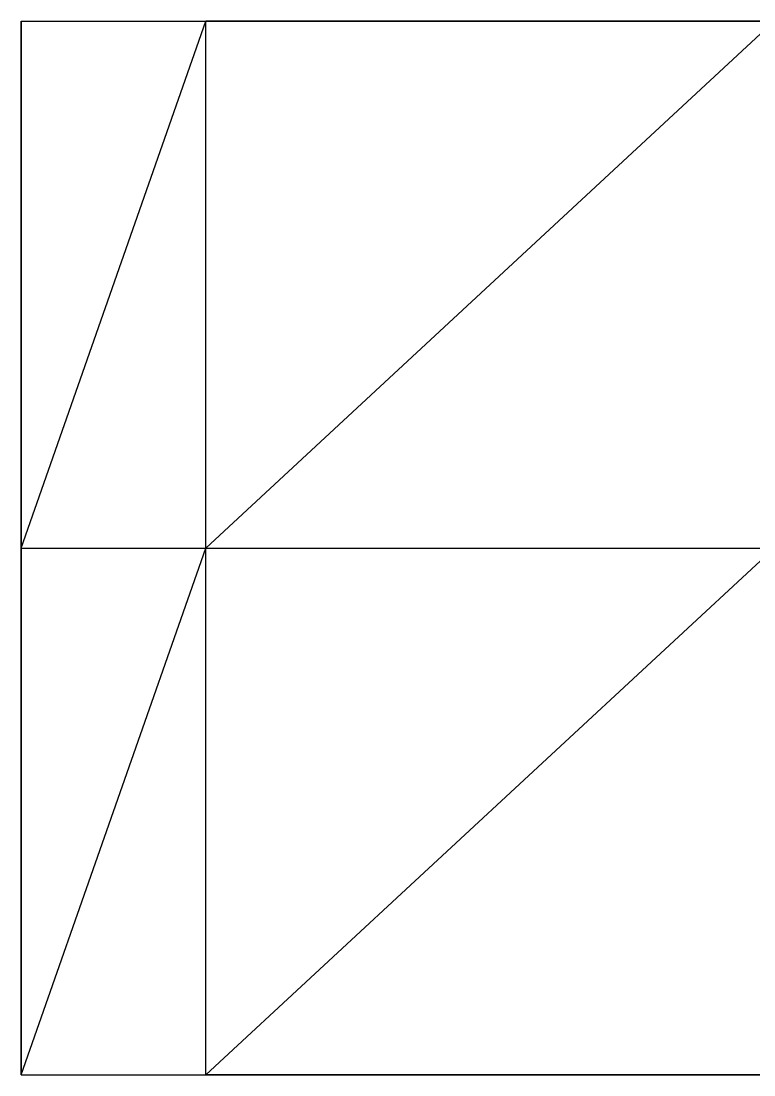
# Model space of a CAD drawing. Header units: metres. Extents: x 0.3 to 29.7, y 0.3 to 39.7.
# Drawn here: x 0.3 to 11.01, y 24.3 to 39.7 of the extents above; entities that cross this region are included whole.
import ezdxf

# ---------------------------------------------------------------- set-up
doc = ezdxf.new("R2010")
doc.units = ezdxf.units.M
for name, color, linetype in [('beam_x', 3, 'Continuous'), ('beam_y', 2, 'Continuous'), ('brace_xz', 6, 'Continuous'), ('brace_yz', 1, 'Continuous'), ('column', 4, 'Continuous'), ('floor_brace', 5, 'Continuous')]:
    doc.layers.add(name, color=color, linetype=linetype)

msp = doc.modelspace()

# ---------------------------------------------------------------- linework, layer by layer
at = {"layer": 'beam_x', "color": 3}
for p, q in [((0.3, 39.7), (3, 39.7)), ((0.3, 39.7, 9), (3, 39.7, 9)), ((0.3, 39.7, 15), (3, 39.7, 15)), ((0.3, 39.7, 21), (3, 39.7, 21)), ((0.3, 39.7, 27), (3, 39.7, 27)), ((0.3, 39.7, 33), (3, 39.7, 33)), ((0.3, 39.7, 39), (3, 39.7, 39)), ((0.3, 39.7, 45), (3, 39.7, 45)), ((0.3, 39.7, 51), (3, 39.7, 51)), ((0.3, 39.7, 57), (3, 39.7, 57)), ((0.3, 39.7, 63), (3, 39.7, 63)), ((0.3, 39.7, 69), (3, 39.7, 69)), ((0.3, 39.7, 75), (3, 39.7, 75)), ((0.3, 39.7, 81), (3, 39.7, 81)), ((0.3, 39.7, 87), (3, 39.7, 87)), ((0.3, 39.7, 93), (3, 39.7, 93)), ((0.3, 39.7, 99), (3, 39.7, 99)), ((0.3, 39.7, 105), (3, 39.7, 105)), ((0.3, 39.7, 111), (3, 39.7, 111)), ((0.3, 39.7, 117), (3, 39.7, 117)), ((0.3, 39.7, 123), (3, 39.7, 123)), ((0.3, 39.7, 129), (3, 39.7, 129)), ((0.3, 39.7, 135), (3, 39.7, 135)), ((0.3, 39.7, 141), (3, 39.7, 141)), ((0.3, 39.7, 147), (3, 39.7, 147)), ((0.3, 39.7, 153), (3, 39.7, 153)), ((3, 39.7), (11.3, 39.7)), ((3, 39.7, 9), (11.3, 39.7, 9)), ((3, 39.7, 15), (11.3, 39.7, 15)), ((3, 39.7, 21), (11.3, 39.7, 21)), ((3, 39.7, 27), (11.3, 39.7, 27)), ((3, 39.7, 33), (11.3, 39.7, 33)), ((3, 39.7, 39), (11.3, 39.7, 39)), ((3, 39.7, 45), (11.3, 39.7, 45)), ((3, 39.7, 51), (11.3, 39.7, 51)), ((3, 39.7, 57), (11.3, 39.7, 57)), ((3, 39.7, 63), (11.3, 39.7, 63)), ((3, 39.7, 69), (11.3, 39.7, 69)), ((3, 39.7, 75), (11.3, 39.7, 75)), ((3, 39.7, 81), (11.3, 39.7, 81)), ((3, 39.7, 87), (11.3, 39.7, 87)), ((3, 39.7, 93), (11.3, 39.7, 93)), ((3, 39.7, 99), (11.3, 39.7, 99)), ((3, 39.7, 105), (11.3, 39.7, 105)), ((3, 39.7, 111), (11.3, 39.7, 111)), ((3, 39.7, 117), (11.3, 39.7, 117)), ((3, 39.7, 123), (11.3, 39.7, 123)), ((3, 39.7, 129), (11.3, 39.7, 129)), ((3, 39.7, 135), (11.3, 39.7, 135)), ((3, 39.7, 141), (11.3, 39.7, 141)), ((3, 39.7, 147), (11.3, 39.7, 147)), ((3, 39.7, 153), (11.3, 39.7, 153)), ((0.3, 32), (3, 32)), ((0.3, 32, 27), (3, 32, 27)), ((0.3, 32, 51), (3, 32, 51)), ((0.3, 32, 75), (3, 32, 75)), ((0.3, 32, 99), (3, 32, 99)), ((0.3, 32, 123), (3, 32, 123)), ((0.3, 32, 147), (3, 32, 147)), ((3, 32), (11.3, 32)), ((3, 32, 27), (11.3, 32, 27)), ((3, 32, 51), (11.3, 32, 51)), ((3, 32, 75), (11.3, 32, 75)), ((3, 32, 99), (11.3, 32, 99)), ((3, 32, 123), (11.3, 32, 123)), ((3, 32, 147), (11.3, 32, 147)), ((0.3, 24.3), (3, 24.3)), ((0.3, 24.3, 9), (3, 24.3, 9)), ((0.3, 24.3, 15), (3, 24.3, 15)), ((0.3, 24.3, 21), (3, 24.3, 21)), ((0.3, 24.3, 27), (3, 24.3, 27)), ((0.3, 24.3, 33), (3, 24.3, 33)), ((0.3, 24.3, 39), (3, 24.3, 39)), ((0.3, 24.3, 45), (3, 24.3, 45)), ((0.3, 24.3, 51), (3, 24.3, 51)), ((0.3, 24.3, 57), (3, 24.3, 57)), ((0.3, 24.3, 63), (3, 24.3, 63)), ((0.3, 24.3, 69), (3, 24.3, 69)), ((0.3, 24.3, 75), (3, 24.3, 75)), ((0.3, 24.3, 81), (3, 24.3, 81)), ((0.3, 24.3, 87), (3, 24.3, 87)), ((0.3, 24.3, 93), (3, 24.3, 93)), ((0.3, 24.3, 99), (3, 24.3, 99)), ((0.3, 24.3, 105), (3, 24.3, 105)), ((0.3, 24.3, 111), (3, 24.3, 111)), ((0.3, 24.3, 117), (3, 24.3, 117)), ((0.3, 24.3, 123), (3, 24.3, 123)), ((0.3, 24.3, 129), (3, 24.3, 129)), ((0.3, 24.3, 135), (3, 24.3, 135)), ((0.3, 24.3, 141), (3, 24.3, 141)), ((0.3, 24.3, 147), (3, 24.3, 147)), ((0.3, 24.3, 153), (3, 24.3, 153)), ((3, 24.3), (11.3, 24.3)), ((3, 24.3, 9), (11.3, 24.3, 9)), ((3, 24.3, 15), (11.3, 24.3, 15)), ((3, 24.3, 21), (11.3, 24.3, 21)), ((3, 24.3, 27), (11.3, 24.3, 27)), ((3, 24.3, 33), (11.3, 24.3, 33)), ((3, 24.3, 39), (11.3, 24.3, 39)), ((3, 24.3, 45), (11.3, 24.3, 45)), ((3, 24.3, 51), (11.3, 24.3, 51)), ((3, 24.3, 57), (11.3, 24.3, 57)), ((3, 24.3, 63), (11.3, 24.3, 63)), ((3, 24.3, 69), (11.3, 24.3, 69)), ((3, 24.3, 75), (11.3, 24.3, 75)), ((3, 24.3, 81), (11.3, 24.3, 81)), ((3, 24.3, 87), (11.3, 24.3, 87)), ((3, 24.3, 93), (11.3, 24.3, 93)), ((3, 24.3, 99), (11.3, 24.3, 99)), ((3, 24.3, 105), (11.3, 24.3, 105)), ((3, 24.3, 111), (11.3, 24.3, 111)), ((3, 24.3, 117), (11.3, 24.3, 117)), ((3, 24.3, 123), (11.3, 24.3, 123)), ((3, 24.3, 129), (11.3, 24.3, 129)), ((3, 24.3, 135), (11.3, 24.3, 135)), ((3, 24.3, 141), (11.3, 24.3, 141)), ((3, 24.3, 147), (11.3, 24.3, 147)), ((3, 24.3, 153), (11.3, 24.3, 153))]:
    msp.add_line(p, q, dxfattribs=at)
at = {"layer": 'beam_y', "color": 2}
for p, q in [((0.3, 32), (0.3, 39.7)), ((0.3, 32, 9), (0.3, 39.7, 9)), ((0.3, 32, 15), (0.3, 39.7, 15)), ((0.3, 32, 21), (0.3, 39.7, 21)), ((0.3, 32, 27), (0.3, 39.7, 27)), ((0.3, 32, 33), (0.3, 39.7, 33)), ((0.3, 32, 39), (0.3, 39.7, 39)), ((0.3, 32, 45), (0.3, 39.7, 45)), ((0.3, 32, 51), (0.3, 39.7, 51)), ((0.3, 32, 57), (0.3, 39.7, 57)), ((0.3, 32, 63), (0.3, 39.7, 63)), ((0.3, 32, 69), (0.3, 39.7, 69)), ((0.3, 32, 75), (0.3, 39.7, 75)), ((0.3, 32, 81), (0.3, 39.7, 81)), ((0.3, 32, 87), (0.3, 39.7, 87)), ((0.3, 32, 93), (0.3, 39.7, 93)), ((0.3, 32, 99), (0.3, 39.7, 99)), ((0.3, 32, 105), (0.3, 39.7, 105)), ((0.3, 32, 111), (0.3, 39.7, 111)), ((0.3, 32, 117), (0.3, 39.7, 117)), ((0.3, 32, 123), (0.3, 39.7, 123)), ((0.3, 32, 129), (0.3, 39.7, 129)), ((0.3, 32, 135), (0.3, 39.7, 135)), ((0.3, 32, 141), (0.3, 39.7, 141)), ((0.3, 32, 147), (0.3, 39.7, 147)), ((0.3, 32, 153), (0.3, 39.7, 153)), ((3, 32), (3, 39.7)), ((3, 32, 27), (3, 39.7, 27)), ((3, 32, 51), (3, 39.7, 51)), ((3, 32, 75), (3, 39.7, 75)), ((3, 32, 99), (3, 39.7, 99)), ((3, 32, 123), (3, 39.7, 123)), ((3, 32, 147), (3, 39.7, 147)), ((0.3, 24.3), (0.3, 32)), ((0.3, 24.3, 9), (0.3, 32, 9)), ((0.3, 24.3, 15), (0.3, 32, 15)), ((0.3, 24.3, 21), (0.3, 32, 21)), ((0.3, 24.3, 27), (0.3, 32, 27)), ((0.3, 24.3, 33), (0.3, 32, 33)), ((0.3, 24.3, 39), (0.3, 32, 39)), ((0.3, 24.3, 45), (0.3, 32, 45)), ((0.3, 24.3, 51), (0.3, 32, 51)), ((0.3, 24.3, 57), (0.3, 32, 57)), ((0.3, 24.3, 63), (0.3, 32, 63)), ((0.3, 24.3, 69), (0.3, 32, 69)), ((0.3, 24.3, 75), (0.3, 32, 75)), ((0.3, 24.3, 81), (0.3, 32, 81)), ((0.3, 24.3, 87), (0.3, 32, 87)), ((0.3, 24.3, 93), (0.3, 32, 93)), ((0.3, 24.3, 99), (0.3, 32, 99)), ((0.3, 24.3, 105), (0.3, 32, 105)), ((0.3, 24.3, 111), (0.3, 32, 111)), ((0.3, 24.3, 117), (0.3, 32, 117)), ((0.3, 24.3, 123), (0.3, 32, 123)), ((0.3, 24.3, 129), (0.3, 32, 129)), ((0.3, 24.3, 135), (0.3, 32, 135)), ((0.3, 24.3, 141), (0.3, 32, 141)), ((0.3, 24.3, 147), (0.3, 32, 147)), ((0.3, 24.3, 153), (0.3, 32, 153)), ((3, 24.3), (3, 32)), ((3, 24.3, 27), (3, 32, 27)), ((3, 24.3, 51), (3, 32, 51)), ((3, 24.3, 75), (3, 32, 75)), ((3, 24.3, 99), (3, 32, 99)), ((3, 24.3, 123), (3, 32, 123)), ((3, 24.3, 147), (3, 32, 147))]:
    msp.add_line(p, q, dxfattribs=at)
at = {"layer": 'brace_xz', "color": 6}
for p, q in [((3, 39.7), (11.3, 39.7, 9)), ((11.3, 39.7), (3, 39.7, 9)), ((3, 39.7, 9), (11.3, 39.7, 15)), ((11.3, 39.7, 9), (3, 39.7, 15)), ((3, 39.7, 15), (11.3, 39.7, 21)), ((11.3, 39.7, 15), (3, 39.7, 21)), ((3, 39.7, 21), (11.3, 39.7, 27)), ((11.3, 39.7, 21), (3, 39.7, 27)), ((3, 39.7, 27), (11.3, 39.7, 45)), ((11.3, 39.7, 27), (3, 39.7, 45)), ((3, 39.7, 45), (11.3, 39.7, 63)), ((11.3, 39.7, 45), (3, 39.7, 63)), ((3, 39.7, 63), (11.3, 39.7, 81)), ((11.3, 39.7, 63), (3, 39.7, 81)), ((3, 39.7, 81), (11.3, 39.7, 99)), ((11.3, 39.7, 81), (3, 39.7, 99)), ((3, 39.7, 99), (11.3, 39.7, 117)), ((11.3, 39.7, 99), (3, 39.7, 117)), ((3, 39.7, 117), (11.3, 39.7, 135)), ((11.3, 39.7, 117), (3, 39.7, 135)), ((3, 39.7, 135), (11.3, 39.7, 153)), ((11.3, 39.7, 135), (3, 39.7, 153)), ((3, 24.3), (11.3, 24.3, 9)), ((11.3, 24.3), (3, 24.3, 9)), ((3, 24.3, 9), (11.3, 24.3, 15)), ((11.3, 24.3, 9), (3, 24.3, 15)), ((3, 24.3, 15), (11.3, 24.3, 21)), ((11.3, 24.3, 15), (3, 24.3, 21)), ((3, 24.3, 21), (11.3, 24.3, 27)), ((11.3, 24.3, 21), (3, 24.3, 27)), ((3, 24.3, 27), (11.3, 24.3, 45)), ((11.3, 24.3, 27), (3, 24.3, 45)), ((3, 24.3, 45), (11.3, 24.3, 63)), ((11.3, 24.3, 45), (3, 24.3, 63)), ((3, 24.3, 63), (11.3, 24.3, 81)), ((11.3, 24.3, 63), (3, 24.3, 81)), ((3, 24.3, 81), (11.3, 24.3, 99)), ((11.3, 24.3, 81), (3, 24.3, 99)), ((3, 24.3, 99), (11.3, 24.3, 117)), ((11.3, 24.3, 99), (3, 24.3, 117)), ((3, 24.3, 117), (11.3, 24.3, 135)), ((11.3, 24.3, 117), (3, 24.3, 135)), ((3, 24.3, 135), (11.3, 24.3, 153)), ((11.3, 24.3, 135), (3, 24.3, 153))]:
    msp.add_line(p, q, dxfattribs=at)
at = {"layer": 'brace_yz', "color": 1}
for p, q in [((0.3, 32), (0.3, 39.7, 9)), ((0.3, 39.7), (0.3, 32, 9)), ((0.3, 32, 15), (0.3, 39.7, 21)), ((0.3, 39.7, 15), (0.3, 32, 21)), ((0.3, 32, 27), (0.3, 39.7, 45)), ((0.3, 39.7, 27), (0.3, 32, 45)), ((0.3, 32, 63), (0.3, 39.7, 81)), ((0.3, 39.7, 63), (0.3, 32, 81)), ((0.3, 32, 99), (0.3, 39.7, 117)), ((0.3, 39.7, 99), (0.3, 32, 117)), ((0.3, 32, 135), (0.3, 39.7, 153)), ((0.3, 39.7, 135), (0.3, 32, 153)), ((0.3, 24.3), (0.3, 32, 9)), ((0.3, 32), (0.3, 24.3, 9)), ((0.3, 24.3, 9), (0.3, 32, 15)), ((0.3, 32, 9), (0.3, 24.3, 15)), ((0.3, 24.3, 21), (0.3, 32, 27)), ((0.3, 32, 21), (0.3, 24.3, 27)), ((0.3, 24.3, 45), (0.3, 32, 63)), ((0.3, 32, 45), (0.3, 24.3, 63)), ((0.3, 24.3, 81), (0.3, 32, 99)), ((0.3, 32, 81), (0.3, 24.3, 99)), ((0.3, 24.3, 117), (0.3, 32, 135)), ((0.3, 32, 117), (0.3, 24.3, 135)), ((0.3, 24.3, 135), (0.3, 32, 153)), ((0.3, 32, 135), (0.3, 24.3, 153))]:
    msp.add_line(p, q, dxfattribs=at)
at = {"layer": 'column', "color": 4}
for p, q in [((0.3, 39.7), (0.3, 39.7, 9)), ((0.3, 39.7, 9), (0.3, 39.7, 15)), ((0.3, 39.7, 15), (0.3, 39.7, 21)), ((0.3, 39.7, 21), (0.3, 39.7, 27)), ((0.3, 39.7, 27), (0.3, 39.7, 33)), ((0.3, 39.7, 33), (0.3, 39.7, 39)), ((0.3, 39.7, 39), (0.3, 39.7, 45)), ((0.3, 39.7, 45), (0.3, 39.7, 51)), ((0.3, 39.7, 51), (0.3, 39.7, 57)), ((0.3, 39.7, 57), (0.3, 39.7, 63)), ((0.3, 39.7, 63), (0.3, 39.7, 69)), ((0.3, 39.7, 69), (0.3, 39.7, 75)), ((0.3, 39.7, 75), (0.3, 39.7, 81)), ((0.3, 39.7, 81), (0.3, 39.7, 87)), ((0.3, 39.7, 87), (0.3, 39.7, 93)), ((0.3, 39.7, 93), (0.3, 39.7, 99)), ((0.3, 39.7, 99), (0.3, 39.7, 105)), ((0.3, 39.7, 105), (0.3, 39.7, 111)), ((0.3, 39.7, 111), (0.3, 39.7, 117)), ((0.3, 39.7, 117), (0.3, 39.7, 123)), ((0.3, 39.7, 123), (0.3, 39.7, 129)), ((0.3, 39.7, 129), (0.3, 39.7, 135)), ((0.3, 39.7, 135), (0.3, 39.7, 141)), ((0.3, 39.7, 141), (0.3, 39.7, 147)), ((0.3, 39.7, 147), (0.3, 39.7, 153)), ((3, 39.7), (3, 39.7, 9)), ((3, 39.7, 9), (3, 39.7, 15)), ((3, 39.7, 15), (3, 39.7, 21)), ((3, 39.7, 21), (3, 39.7, 27)), ((3, 39.7, 27), (3, 39.7, 33)), ((3, 39.7, 33), (3, 39.7, 39)), ((3, 39.7, 39), (3, 39.7, 45)), ((3, 39.7, 45), (3, 39.7, 51)), ((3, 39.7, 51), (3, 39.7, 57)), ((3, 39.7, 57), (3, 39.7, 63)), ((3, 39.7, 63), (3, 39.7, 69)), ((3, 39.7, 69), (3, 39.7, 75)), ((3, 39.7, 75), (3, 39.7, 81)), ((3, 39.7, 81), (3, 39.7, 87)), ((3, 39.7, 87), (3, 39.7, 93)), ((3, 39.7, 93), (3, 39.7, 99)), ((3, 39.7, 99), (3, 39.7, 105)), ((3, 39.7, 105), (3, 39.7, 111)), ((3, 39.7, 111), (3, 39.7, 117)), ((3, 39.7, 117), (3, 39.7, 123)), ((3, 39.7, 123), (3, 39.7, 129)), ((3, 39.7, 129), (3, 39.7, 135)), ((3, 39.7, 135), (3, 39.7, 141)), ((3, 39.7, 141), (3, 39.7, 147)), ((3, 39.7, 147), (3, 39.7, 153)), ((0.3, 32), (0.3, 32, 9)), ((0.3, 32, 9), (0.3, 32, 15)), ((0.3, 32, 15), (0.3, 32, 21)), ((0.3, 32, 21), (0.3, 32, 27)), ((0.3, 32, 27), (0.3, 32, 33)), ((0.3, 32, 33), (0.3, 32, 39)), ((0.3, 32, 39), (0.3, 32, 45)), ((0.3, 32, 45), (0.3, 32, 51)), ((0.3, 32, 51), (0.3, 32, 57)), ((0.3, 32, 57), (0.3, 32, 63)), ((0.3, 32, 63), (0.3, 32, 69)), ((0.3, 32, 69), (0.3, 32, 75)), ((0.3, 32, 75), (0.3, 32, 81)), ((0.3, 32, 81), (0.3, 32, 87)), ((0.3, 32, 87), (0.3, 32, 93)), ((0.3, 32, 93), (0.3, 32, 99)), ((0.3, 32, 99), (0.3, 32, 105)), ((0.3, 32, 105), (0.3, 32, 111)), ((0.3, 32, 111), (0.3, 32, 117)), ((0.3, 32, 117), (0.3, 32, 123)), ((0.3, 32, 123), (0.3, 32, 129)), ((0.3, 32, 129), (0.3, 32, 135)), ((0.3, 32, 135), (0.3, 32, 141)), ((0.3, 32, 141), (0.3, 32, 147)), ((0.3, 32, 147), (0.3, 32, 153)), ((3, 32), (3, 32, 9)), ((3, 32, 9), (3, 32, 15)), ((3, 32, 15), (3, 32, 21)), ((3, 32, 21), (3, 32, 27)), ((3, 32, 27), (3, 32, 33)), ((3, 32, 33), (3, 32, 39)), ((3, 32, 39), (3, 32, 45)), ((3, 32, 45), (3, 32, 51)), ((3, 32, 51), (3, 32, 57)), ((3, 32, 57), (3, 32, 63)), ((3, 32, 63), (3, 32, 69)), ((3, 32, 69), (3, 32, 75)), ((3, 32, 75), (3, 32, 81)), ((3, 32, 81), (3, 32, 87)), ((3, 32, 87), (3, 32, 93)), ((3, 32, 93), (3, 32, 99)), ((3, 32, 99), (3, 32, 105)), ((3, 32, 105), (3, 32, 111)), ((3, 32, 111), (3, 32, 117)), ((3, 32, 117), (3, 32, 123)), ((3, 32, 123), (3, 32, 129)), ((3, 32, 129), (3, 32, 135)), ((3, 32, 135), (3, 32, 141)), ((3, 32, 141), (3, 32, 147)), ((3, 32, 147), (3, 32, 153)), ((0.3, 24.3), (0.3, 24.3, 9)), ((0.3, 24.3, 9), (0.3, 24.3, 15)), ((0.3, 24.3, 15), (0.3, 24.3, 21)), ((0.3, 24.3, 21), (0.3, 24.3, 27)), ((0.3, 24.3, 27), (0.3, 24.3, 33)), ((0.3, 24.3, 33), (0.3, 24.3, 39)), ((0.3, 24.3, 39), (0.3, 24.3, 45)), ((0.3, 24.3, 45), (0.3, 24.3, 51)), ((0.3, 24.3, 51), (0.3, 24.3, 57)), ((0.3, 24.3, 57), (0.3, 24.3, 63)), ((0.3, 24.3, 63), (0.3, 24.3, 69)), ((0.3, 24.3, 69), (0.3, 24.3, 75)), ((0.3, 24.3, 75), (0.3, 24.3, 81)), ((0.3, 24.3, 81), (0.3, 24.3, 87)), ((0.3, 24.3, 87), (0.3, 24.3, 93)), ((0.3, 24.3, 93), (0.3, 24.3, 99)), ((0.3, 24.3, 99), (0.3, 24.3, 105)), ((0.3, 24.3, 105), (0.3, 24.3, 111)), ((0.3, 24.3, 111), (0.3, 24.3, 117)), ((0.3, 24.3, 117), (0.3, 24.3, 123)), ((0.3, 24.3, 123), (0.3, 24.3, 129)), ((0.3, 24.3, 129), (0.3, 24.3, 135)), ((0.3, 24.3, 135), (0.3, 24.3, 141)), ((0.3, 24.3, 141), (0.3, 24.3, 147)), ((0.3, 24.3, 147), (0.3, 24.3, 153)), ((3, 24.3), (3, 24.3, 9)), ((3, 24.3, 9), (3, 24.3, 15)), ((3, 24.3, 15), (3, 24.3, 21)), ((3, 24.3, 21), (3, 24.3, 27)), ((3, 24.3, 27), (3, 24.3, 33)), ((3, 24.3, 33), (3, 24.3, 39)), ((3, 24.3, 39), (3, 24.3, 45)), ((3, 24.3, 45), (3, 24.3, 51)), ((3, 24.3, 51), (3, 24.3, 57)), ((3, 24.3, 57), (3, 24.3, 63)), ((3, 24.3, 63), (3, 24.3, 69)), ((3, 24.3, 69), (3, 24.3, 75)), ((3, 24.3, 75), (3, 24.3, 81)), ((3, 24.3, 81), (3, 24.3, 87)), ((3, 24.3, 87), (3, 24.3, 93)), ((3, 24.3, 93), (3, 24.3, 99)), ((3, 24.3, 99), (3, 24.3, 105)), ((3, 24.3, 105), (3, 24.3, 111)), ((3, 24.3, 111), (3, 24.3, 117)), ((3, 24.3, 117), (3, 24.3, 123)), ((3, 24.3, 123), (3, 24.3, 129)), ((3, 24.3, 129), (3, 24.3, 135)), ((3, 24.3, 135), (3, 24.3, 141)), ((3, 24.3, 141), (3, 24.3, 147)), ((3, 24.3, 147), (3, 24.3, 153))]:
    msp.add_line(p, q, dxfattribs=at)
at = {"layer": 'floor_brace', "color": 5}
for p, q in [((0.3, 32), (3, 39.7)), ((0.3, 32, 63), (3, 39.7, 63)), ((0.3, 32, 123), (3, 39.7, 123)), ((3, 32), (11.3, 39.7)), ((3, 32, 63), (11.3, 39.7, 63)), ((3, 32, 123), (11.3, 39.7, 123)), ((0.3, 24.3), (3, 32)), ((0.3, 24.3, 63), (3, 32, 63)), ((0.3, 24.3, 123), (3, 32, 123)), ((3, 24.3), (11.3, 32)), ((3, 24.3, 63), (11.3, 32, 63)), ((3, 24.3, 123), (11.3, 32, 123))]:
    msp.add_line(p, q, dxfattribs=at)

doc.saveas('drawing.dxf')
